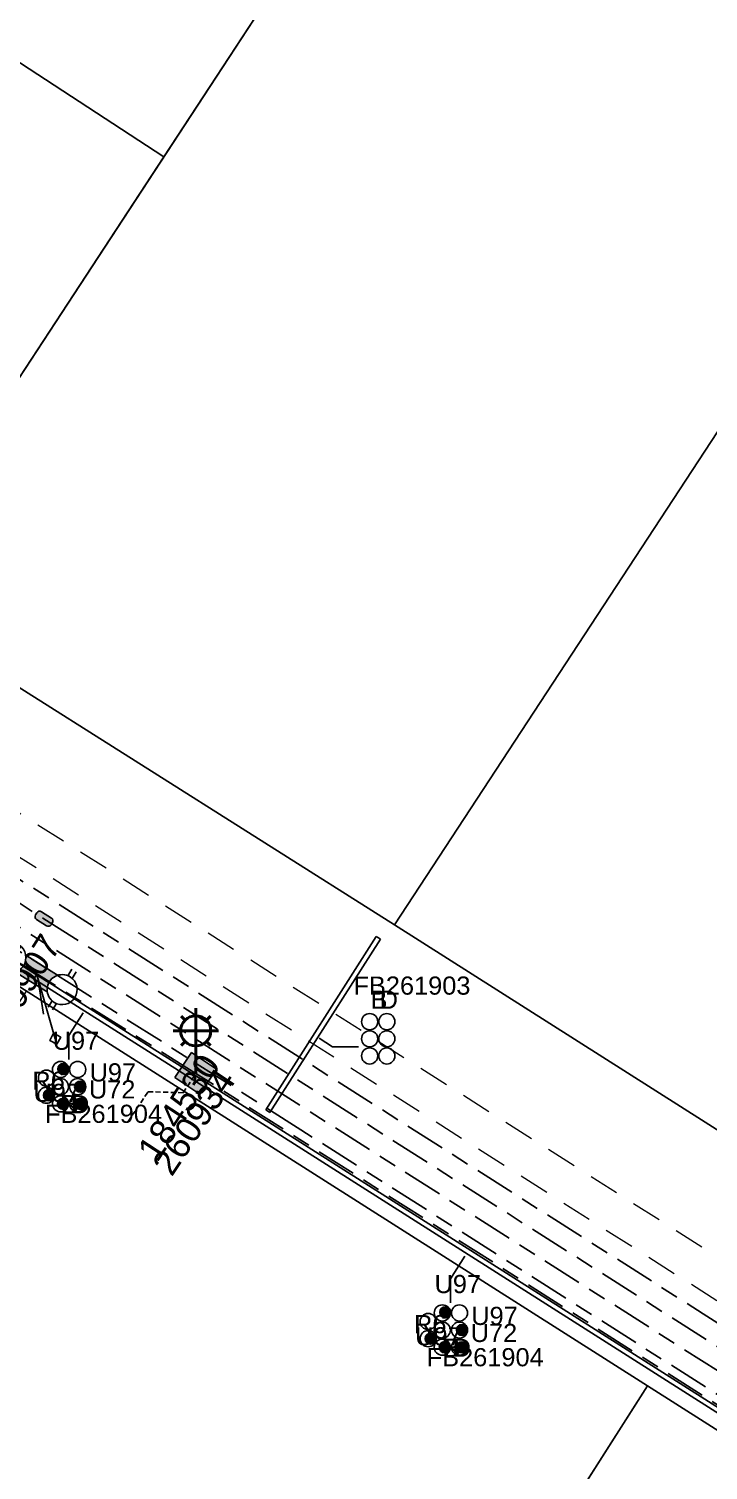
# Model space of a CAD drawing. Header units: metres. Extents: x 0 to 294317, y 0 to 6233398.
# Drawn here: x 292896.9 to 292964.3, y 6231952.5 to 6232095.5 of the extents above; entities that cross this region are included whole.
import ezdxf
from ezdxf import colors
from ezdxf.entities.mleader import LeaderData, LeaderLine
from ezdxf.enums import TextEntityAlignment as Align
from ezdxf.math import Vec2, Vec3

# ---------------------------------------------------------------- set-up
doc = ezdxf.new("R2010")
doc.units = ezdxf.units.M
for name, pattern in [('Cable Exist UG', [8.2, 4, -1.2, 1.8, -1.2]), ('Dash', [5, 3, -2]), ('DASHED', [0.75, 0.5, -0.25])]:
    doc.linetypes.add(name, pattern=pattern)
doc.layers.get('0').update_dxf_attribs({"color": 6})
for name, color, linetype in [('_User Miscellaneous1', 7, 'Continuous'), ('_User Miscellaneous2', 7, 'Continuous'), ('Duct_SP_EXT', 7, 'Continuous'), ('Equip_HV_EXT', 7, 'Continuous'), ('Equip_LV_EXT', 7, 'Continuous'), ('Equip_SP_SL_EXT', 7, 'Continuous'), ('Mains_HV_EXT', 7, 'Continuous'), ('Mains_LV_EXT', 7, 'Continuous'), ('Mains_SL_EXT', 7, 'Continuous'), ('Services_SP_EXT', 7, 'Continuous'), ('SupportsUG_SP_LV_EXT', 7, 'Continuous'), ('SupportsUG_SP_LV_SL_EXT', 7, 'Continuous'), ('Trench_SP_EXT', 7, 'Continuous')]:
    doc.layers.add(name, color=color, linetype=linetype)
for name, color, linetype, lineweight in [('Cadastre Buildings_SP_EXT', 9, 'Continuous', 5), ('Cadastre Developer_SP_EXT', 9, 'Continuous', 5), ('Cadastre Land Parcels_SP_EXT', 9, 'Continuous', 5)]:
    doc.layers.add(name, color=color, linetype=linetype, lineweight=lineweight)
doc.layers.add('UNKNOWN_FEATURES', color=1, linetype='DASHED', plot=False)
doc.styles.add('COLUMN_LABEL', font='arial.ttf')
doc.styles.add('iecARIAL', font='arial.ttf', dxfattribs={"height": 2})
doc.styles.add('POLE_LABEL', font='arial.ttf')
doc.styles.get("Standard").update_dxf_attribs({"font": 'arial.ttf'})

# ---------------------------------------------------------------- blocks, each defined once
blk = doc.blocks.new('COLUMN_EXT')
blk.add_hatch(color=256).paths.add_polyline_path([(-1.49, 1.48), (-1.49, -1.49), (1.48, -1.49), (1.48, 1.48)])
blk.add_lwpolyline([(-1.49, -1.49), (1.48, -1.49), (1.48, 1.48), (-1.49, 1.48)], close=True)
for tag, height, style, flags, p in [('ASSET_NUM', 2.5, 'COLUMN_LABEL', 8, (2, 2)), ('STRUCTURE_PLANT_NUMBER', 0.2, 'POLE_LABEL', 9, (1.81, 0.03)), ('STREET_CODE', 0.2, 'COLUMN_LABEL', 9, (1.81, -0.2))]:
    blk.add_attdef(tag, text='', height=height, dxfattribs=dict(style=style, flags=flags)).set_placement(p, align=Align.MIDDLE_LEFT)
at = {"flags": 9}
for tag, p in [('COLUMN_TYPE', (1.81, -0.4)), ('OWNED_BY', (1.81, -0.6)), ('STATE', (1.81, -0.8)), ('USAGE', (1.81, -1)), ('LEGEND', (1.81, -1.2)), ('LOCATION', (1.81, -1.4)), ('STREETNAME', (1.81, -1.6)), ('SUBURB', (1.81, -1.8)), ('NOTES', (1.81, -2))]:
    blk.add_attdef(tag, text='', height=0.2, dxfattribs=at).set_placement(p, align=Align.MIDDLE_LEFT)
at = {"flags": 1}
blk.add_attdef('Z', (1.81, -2.35), '', height=0.2, dxfattribs=at)
blk = doc.blocks.new('PILLAR_EXT')
blk.add_hatch(color=256).paths.add_polyline_path([(-2.475, 0.99), (-2.475, -0.99), (2.475, -0.99), (2.475, 0.99)])
blk.add_lwpolyline([(-2.475, -0.99), (2.475, -0.99), (2.475, 0.99), (-2.475, 0.99)], close=True)
at = {"style": 'iecARIAL', "flags": 8}
blk.add_attdef('ASSET_NUM', (1.5, 3.5), '', height=2.5, dxfattribs=at)
for tag, p, flags in [('OWNED_BY', (0, -0.2), 9), ('STATE', (0, -0.4), 9), ('SUPPORT_TYPE', (0, -0.6), 9), ('USAGE', (0, -0.8), 9), ('LEGEND', (0, -1), 9), ('LOCATION', (0, -1.2), 9), ('NOTES', (0, -1.4), 9), ('PARENT', (0, -1.6), 9), ('STREETNAME', (0, -1.8), 9), ('SUBURB', (0, -2), 1)]:
    blk.add_attdef(tag, p, '', height=0.2, dxfattribs=dict(flags=flags))
blk = doc.blocks.new('DUCT_EXT')
blk.add_circle((0, 0.8), 0.8)
at = {"flags": 1}
blk.add_attdef('Z', (0, 0), '', height=0.2, dxfattribs=at)
at = {"flags": 9}
for tag, p in [('DUCT_CODE', (0, 0)), ('XSECT_TYPE', (0, -0.2)), ('STATE', (0, -0.6)), ('FB_REFERENCE', (0, -0.4)), ('NOTES', (0, -0.8))]:
    blk.add_attdef(tag, text='', height=0.2, dxfattribs=at).set_placement(p, align=Align.MIDDLE_LEFT)
blk = doc.blocks.new('SL_LANTERN_EXT')
at = {"lineweight": 40}
for p, q in [((0, 1.97), (0, 6.47)), ((-1.46, 5.68), (-1.06, 5.28)), ((1.46, 5.68), (1.06, 5.28)), ((-2.25, 4.22), (2.25, 4.22)), ((-1.46, 2.76), (-1.06, 3.16)), ((1.46, 2.76), (1.06, 3.16)), ((0, 0), (0, 2.72))]:
    blk.add_line(p, q, dxfattribs=at)
blk.add_circle((0, 4.22), 1.5, dxfattribs=at)
at = {"style": 'iecARIAL', "flags": 8}
blk.add_attdef('ASSET_NUM', (1.5, 1.5), '', height=2.5, dxfattribs=at)
for tag, p, height, flags in [('CONSTRUCTED_VOLTAGE', (0.98, -0.65), 0.2, 9), ('CONTROL_TYPE', (0.98, -0.85), 0.2, 9), ('LANTERN_PURPOSE', (0.98, -1.05), 0.2, 9), ('LANTERN_TYPE', (0.98, -1.25), 0.2, 9), ('NO_PHASES', (0.98, -1.45), 0.2, 9), ('LNUMBER', (2.18, -3.25), 2.5, 8), ('OPERATING_VOLTAGE', (0.98, -1.65), 0.2, 9), ('ORIENTATION', (0.98, -1.85), 0.2, 9), ('OWNED_BY', (0.98, -2.05), 0.2, 9), ('STATE', (0.98, -2.25), 0.2, 9), ('USAGE', (0.98, -2.45), 0.2, 9), ('CEXIST', (0.98, -2.65), 0.2, 9), ('CNEW', (0.98, -2.85), 0.2, 9), ('CNUMBER', (0.98, -3.05), 0.2, 9), ('CREMOVE', (0.98, -3.25), 0.2, 9), ('CREPLACE', (0.98, -3.45), 0.2, 9), ('LKINGHEIGHT', (0.98, -3.65), 0.2, 9), ('LBRACKET', (0.98, -3.85), 0.2, 9), ('LBRACKETVOCAB', (0.98, -4.05), 0.2, 9), ('LCATEGORY', (0.98, -4.25), 0.2, 9), ('LCHARGE1', (0.98, -4.45), 0.2, 9), ('LCHARGE1PERCENT', (0.98, -4.65), 0.2, 9), ('LCHARGE2', (0.98, -4.85), 0.2, 9), ('LCHARGE2PERCENT', (0.98, -5.05), 0.2, 9), ('LCHARGE3', (0.98, -5.25), 0.2, 9), ('LCHARGE3PERCENT', (0.98, -5.45), 0.2, 9), ('LEXIST', (0.98, -5.65), 0.2, 9), ('LLAMP', (0.98, -5.85), 0.2, 9), ('LLAMPVOCAB', (0.98, -6.05), 0.2, 9), ('LMAST', (0.98, -6.25), 0.2, 9), ('LMASTVOCAB', (0.98, -6.45), 0.2, 9), ('LNEW', (0.98, -6.65), 0.2, 9), ('LANTNUMBER', (0.98, -6.85), 0.2, 9), ('LOUTREACH', (0.98, -7.25), 0.2, 9), ('LOUTREACHVOCAB', (0.98, -7.45), 0.2, 9), ('LRATECODE', (0.98, -7.65), 0.2, 9), ('LREMOVE', (0.98, -7.85), 0.2, 9), ('LREPLACE', (0.98, -8.05), 0.2, 9), ('LTYPE', (0.98, -8.25), 0.2, 9), ('LTYPEVOCAB', (0.98, -8.45), 0.2, 9), ('LEGEND', (0.98, -8.65), 0.2, 9), ('STREETNAME', (0.98, -9.25), 0.2, 9), ('SUBURB', (0.98, -9.45), 0.2, 1), ('LOCATION', (0.98, -8.85), 0.2, 9), ('NOTES', (0.98, -9.05), 0.2, 9)]:
    blk.add_attdef(tag, p, '', height=height, dxfattribs=dict(flags=flags))
blk = doc.blocks.new('CCP_EXT')
at = {"flags": 9}
for tag, p in [('LEGEND', (0, -1.4)), ('STATE', (0, -1.8)), ('LIFE_SUPPORT', (0, -1.6)), ('NOTES', (0, -2))]:
    blk.add_attdef(tag, text='', height=0.2, dxfattribs=at).set_placement(p, align=Align.MIDDLE_LEFT)
blk.add_wipeout([(0, 0.57), (0.57, 0), (0, -0.57), (-0.57, 0)])
blk.add_lwpolyline([(-0.57, 0), (0, 0.57), (0.57, 0), (0, -0.57), (-0.57, 0)])
at = {"flags": 1}
blk.add_attdef('Z', (0, 0), '', height=0.2, dxfattribs=at)
at = {"flags": 9}
for tag, p in [('CCP_TYPE', (0, 0)), ('CONSTRUCTED_VOLTAGE', (0, -0.2)), ('OPERATING_VOLTAGE', (0, -0.6)), ('ORIENTATION', (0, -0.8)), ('OWNED_BY', (0, -1)), ('NO_PHASES', (0, -0.4)), ('USAGE', (0, -1.2))]:
    blk.add_attdef(tag, text='', height=0.2, dxfattribs=at).set_placement(p, align=Align.MIDDLE_LEFT)
blk = doc.blocks.new('HV_STJ_EXT')
h = blk.add_hatch(color=256)
edge = h.paths.add_edge_path()
edge.add_ellipse((-0.59, 0.13), major_axis=(0.226, 0.226), ratio=1, start_angle=45, end_angle=135)
edge.add_line((-0.91, 0.13), (-0.91, -0.13))
edge.add_ellipse((-0.59, -0.13), major_axis=(0.226, 0.226), ratio=1, start_angle=135, end_angle=225)
edge.add_line((-0.59, -0.45), (0.59, -0.45))
edge.add_ellipse((0.59, -0.13), major_axis=(-0.226, 0.226), ratio=1, start_angle=135, end_angle=225)
edge.add_line((0.91, -0.13), (0.91, 0.13))
edge.add_ellipse((0.59, 0.13), major_axis=(-0.226, 0.226), ratio=1, start_angle=225, end_angle=315)
edge.add_line((0.59, 0.45), (-0.59, 0.45))
blk.add_lwpolyline([(-0.91, 0.13), (-0.91, -0.13, 0.414214), (-0.59, -0.45), (0.59, -0.45, 0.414214), (0.91, -0.13), (0.91, 0.13, 0.414214), (0.59, 0.45), (-0.59, 0.45, 0.414214)], format="xyb", close=True)
for tag, flags, p in [('ORIENTATION', 9, (1.5, 0)), ('Z', 1, (1.5, -0.8)), ('USAGE', 9, (1.5, -0.2)), ('LEGEND', 9, (1.5, -0.4)), ('NOTES', 9, (1.5, -0.6))]:
    blk.add_attdef(tag, text='', height=0.2, dxfattribs=dict(flags=flags)).set_placement(p, align=Align.MIDDLE_LEFT)
blk = doc.blocks.new('LV_UG_LINKS_OPEN_EXT')
for p, q in [((-0.25, 1.47), (-0.25, 2.22)), ((0.25, 1.47), (0.25, 2.22)), ((-0.25, -1.47), (-0.25, -2.22)), ((0.25, -1.47), (0.25, -2.22))]:
    blk.add_line(p, q)
at = {"flags": 9}
for tag, p in [('ACTUAL_STATUS', (0, 0)), ('CONSTRUCTED_VOLTAGE', (0, -0.2)), ('OPERATING_VOLTAGE', (0, -0.6)), ('ORIENTATION', (0, -0.8)), ('STATE', (0, -1)), ('SWITCH_TYPE', (0, -1.2)), ('NO_PHASES', (0, -0.4)), ('USAGE', (0, -1.4)), ('NOTES', (0, -1.6))]:
    blk.add_attdef(tag, text='', height=0.2, dxfattribs=at).set_placement(p, align=Align.MIDDLE_LEFT)
at = {"flags": 1}
blk.add_attdef('Z', (0, 0), '', height=0.2, dxfattribs=at)
blk.add_wipeout([(-0.25, 1.47), (-0.43, 1.43), (-0.61, 1.36), (-0.77, 1.28), (-0.93, 1.17), (-1.07, 1.05), (-1.19, 0.9), (-1.29, 0.75), (-1.38, 0.58), (-1.44, 0.4), (-1.48, 0.22), (-1.49, 0.03), (-1.49, -0.16), (-1.45, -0.34), (-1.4, -0.52), (-1.32, -0.69), (-1.23, -0.85), (-1.11, -1), (-0.98, -1.13), (-0.83, -1.24), (-0.66, -1.34), (-0.49, -1.41), (-0.31, -1.46), (-0.13, -1.49), (0.06, -1.49), (0.25, -1.47), (0.43, -1.43), (0.61, -1.36), (0.77, -1.28), (0.93, -1.17), (1.07, -1.05), (1.19, -0.9), (1.29, -0.75), (1.38, -0.58), (1.44, -0.4), (1.48, -0.22), (1.49, -0.03), (1.49, 0.16), (1.45, 0.34), (1.4, 0.52), (1.32, 0.69), (1.23, 0.85), (1.11, 1), (0.98, 1.13), (0.83, 1.24), (0.66, 1.34), (0.49, 1.41), (0.31, 1.46), (0.13, 1.49), (-0.06, 1.49)])
blk.add_lwpolyline([(0, -1.49, 1), (0, 1.49, 1)], format="xyb", close=True)
blk = doc.blocks.new('LV_UG_LINKS_CLOSED_EXT')
blk.add_wipeout([(-1.06, 1.06), (-1.18, 0.92), (-1.29, 0.76), (-1.37, 0.59), (-1.43, 0.42), (-1.48, 0.23), (-1.49, 0.05), (-1.49, -0.14), (-1.46, -0.33), (-1.41, -0.51), (-1.33, -0.68), (-1.24, -0.84), (-1.12, -0.99), (-0.99, -1.12), (-0.84, -1.24), (-0.68, -1.33), (-0.51, -1.41), (-0.33, -1.46), (-0.14, -1.49), (0.05, -1.49), (0.23, -1.48), (0.42, -1.43), (0.59, -1.37), (0.76, -1.29), (0.92, -1.18), (1.06, -1.06), (1.18, -0.92), (1.29, -0.76), (1.37, -0.59), (1.43, -0.42), (1.48, -0.23), (1.49, -0.05), (1.49, 0.14), (1.46, 0.33), (1.41, 0.51), (1.33, 0.68), (1.24, 0.84), (1.12, 0.99), (0.99, 1.12), (0.84, 1.24), (0.68, 1.33), (0.51, 1.41), (0.33, 1.46), (0.14, 1.49), (-0.05, 1.49), (-0.23, 1.48), (-0.42, 1.43), (-0.59, 1.37), (-0.76, 1.29), (-0.92, 1.18)])
for p, q in [((-0.25, -1.48), (-0.25, 1.48)), ((0.25, -1.48), (0.25, 1.48))]:
    blk.add_line(p, q)
blk.add_circle((0, 0), 1.5)
at = {"flags": 9}
for tag, p in [('ACTUAL_STATUS', (0, 0)), ('CONSTRUCTED_VOLTAGE', (0, -0.2)), ('OPERATING_VOLTAGE', (0, -0.6)), ('ORIENTATION', (0, -0.8)), ('STATE', (0, -1)), ('SWITCH_TYPE', (0, -1.2)), ('NO_PHASES', (0, -0.4)), ('USAGE', (0, -1.4)), ('NOTES', (0, -1.6))]:
    blk.add_attdef(tag, text='', height=0.2, dxfattribs=at).set_placement(p, align=Align.MIDDLE_LEFT)
at = {"flags": 1}
blk.add_attdef('Z', (0, 0), '', height=0.2, dxfattribs=at)
blk = doc.blocks.new('CABLE_LARGE_EXT')
h = blk.add_hatch(color=256)
edge = h.paths.add_edge_path()
edge.add_arc((0, 0.55), 0.55, 0, 360)
blk.add_circle((0, 0.55), 0.55)
at = {"flags": 1}
blk.add_attdef('Z', (0, 0), '', height=0.2, dxfattribs=at)
at = {"flags": 9}
for tag, p in [('COND_CODE', (0, 0)), ('STATE', (0, -0.4)), ('XSECT_SIZE', (0, -0.6)), ('FB_REFERENCE', (0, -0.2)), ('NOTES', (0, -0.8))]:
    blk.add_attdef(tag, text='', height=0.2, dxfattribs=at).set_placement(p, align=Align.MIDDLE_LEFT)

msp = doc.modelspace()

# ---------------------------------------------------------------- linework, layer by layer
at = {"layer": 'Cadastre Land Parcels_SP_EXT', "linetype": 'Continuous'}
for points in [[(293147.1, 6232333.37), (293096.04, 6232366.57), (293043.15, 6232285.76), (292881.75, 6232039.14), (292933.19, 6232006.61), (293117.3, 6232287.85), (293147.1, 6232333.37)], [(293198.11, 6232299.98), (293147.1, 6232333.37), (293117.3, 6232287.85), (292933.19, 6232006.61), (292984.66, 6231973.91), (293088.49, 6232132.5), (293190.7, 6232288.65), (293198.11, 6232299.98)], [(292937.06, 6232123.65), (292902.78, 6232146.08), (292876.04, 6232105.23), (292910.32, 6232082.8), (292937.06, 6232123.65)]]:
    msp.add_lwpolyline(points, close=True, dxfattribs=at)
for points in [[(292881.75, 6232039.14), (292910.32, 6232082.8), (292910.32, 6232082.8), (292876.04, 6232105.23)], [(293020.71, 6231646.68), (293147.25, 6231840.71), (293147.25, 6231840.71), (292958.26, 6231960.87), (292886.03, 6231847.4), (292980.94, 6231784.88)]]:
    msp.add_lwpolyline(points, dxfattribs=at)
at = {"layer": 'Duct_SP_EXT'}
for p, q in [((292931.38, 6232005.46), (292920.44, 6231988.25)), ((292931.79, 6232005.2), (292920.84, 6231987.99)), ((292931.38, 6232005.46), (292931.59, 6232005.33)), ((292931.79, 6232005.2), (292931.59, 6232005.33)), ((292913.14, 6231991.29), (292913.26, 6231991.49)), ((292913.14, 6231991.29), (292913.26, 6231991.49)), ((292913.14, 6231991.29), (292972.23, 6231953.71)), ((292913.39, 6231991.69), (292913.26, 6231991.49)), ((292913.39, 6231991.69), (292913.26, 6231991.49)), ((292913.39, 6231991.69), (292972.49, 6231954.12)), ((292920.44, 6231988.25), (292920.64, 6231988.12)), ((292920.84, 6231987.99), (292920.64, 6231988.12))]:
    msp.add_line(p, q, dxfattribs=at)
for points in [[(292929.63, 6231994.5), (292927.06, 6231994.5), (292925.72, 6231995.37)], [(292938.74, 6231969.09), (292938.74, 6231971.48), (292940.16, 6231973.72)]]:
    msp.add_lwpolyline(points, dxfattribs=at)
at = {"layer": 'Mains_HV_EXT', "linetype": 'Cable Exist UG'}
msp.add_lwpolyline([(292877.53, 6232020.49), (292898.44, 6232007.21)], dxfattribs=at)
at = {"layer": 'Mains_SL_EXT', "linetype": 'Cable Exist UG'}
msp.add_lwpolyline([(292970.61, 6231955.56), (292913.49, 6231991.87)], dxfattribs=at)
at = {"layer": 'Trench_SP_EXT', "linetype": 'Cable Exist UG'}
msp.add_lwpolyline([(292897.77, 6232001.71), (292898.42, 6231997.53)], dxfattribs=at)
at = {"layer": 'UNKNOWN_FEATURES'}
msp.add_lwpolyline([(292906.78, 6231987.09), (292908.75, 6231990.05), (292912.24, 6231989.95), (292913.26, 6231991.49)], dxfattribs=at)

# ---------------------------------------------------------------- block references
at = {"layer": 'Duct_SP_EXT'}
for name, p in [('DUCT_EXT', (292930.73, 6231996.2)), ('DUCT_EXT', (292932.43, 6231996.2)), ('DUCT_EXT', (292930.73, 6231994.5)), ('DUCT_EXT', (292932.43, 6231994.5)), ('DUCT_EXT', (292930.73, 6231992.8)), ('DUCT_EXT', (292932.43, 6231992.8)), ('CABLE_LARGE_EXT', (292900.36, 6231991.75)), ('CABLE_LARGE_EXT', (292938.22, 6231967.61))]:
    msp.add_blockref(name, p, dxfattribs=at)
for name, p, rotation in [('DUCT_EXT', (292899.48, 6231991.4), 90.0000000000002), ('DUCT_EXT', (292900.88, 6231992.25), 90.0000000000002), ('DUCT_EXT', (292902.58, 6231992.25), 90.0000000000002), ('DUCT_EXT', (292900.88, 6231990.55), 90.0000000000002), ('DUCT_EXT', (292902.58, 6231990.55), 90.0000000000002), ('CABLE_LARGE_EXT', (292902.58, 6231990.55), 90.0000000000002), ('DUCT_EXT', (292899.48, 6231989.7), 90.0000000000002), ('CABLE_LARGE_EXT', (292899.48, 6231989.7), 90.0000000000002), ('DUCT_EXT', (292900.88, 6231988.85), 90.0000000000002), ('CABLE_LARGE_EXT', (292900.88, 6231988.85), 90.0000000000002), ('DUCT_EXT', (292902.58, 6231988.85), 90.0000000000002), ('CABLE_LARGE_EXT', (292902.58, 6231988.85), 90.0000000000002), ('DUCT_EXT', (292937.33, 6231967.25), 90), ('DUCT_EXT', (292938.73, 6231968.1), 90), ('DUCT_EXT', (292940.43, 6231968.1), 90), ('DUCT_EXT', (292938.73, 6231966.4), 90), ('DUCT_EXT', (292940.43, 6231966.4), 90), ('CABLE_LARGE_EXT', (292940.43, 6231966.4), 90), ('DUCT_EXT', (292937.33, 6231965.55), 90), ('CABLE_LARGE_EXT', (292937.33, 6231965.55), 90), ('DUCT_EXT', (292938.73, 6231964.7), 90), ('CABLE_LARGE_EXT', (292938.73, 6231964.7), 90), ('DUCT_EXT', (292940.43, 6231964.7), 90), ('CABLE_LARGE_EXT', (292940.43, 6231964.7), 90)]:
    msp.add_blockref(name, p, dxfattribs=dict(at, rotation=rotation))
at = {"layer": 'Equip_HV_EXT', "rotation": 327.5511129448906}
msp.add_blockref('HV_STJ_EXT', (292898.44, 6232007.21), dxfattribs=at)
at = {"layer": 'Equip_SP_SL_EXT'}
ref = msp.add_blockref('SL_LANTERN_EXT', (292913.49, 6231991.87), dxfattribs=at)
ref.add_attrib('ASSET_NUM', '184530', dxfattribs={"layer": '0', "height": 2.5, "rotation": 56.8286, "style": 'iecARIAL'}).set_placement((292914.99, 6231993.37), align=Align.MIDDLE_RIGHT)
at = {"layer": 'SupportsUG_SP_LV_EXT'}
ref = msp.add_blockref('PILLAR_EXT', (292897.7, 6232001.77), dxfattribs=dict(at, rotation=147.9996248366195))
ref.add_attrib('ASSET_NUM', '130907', dxfattribs={"layer": '0', "height": 2.5, "rotation": 57.5257, "style": 'iecARIAL'}).set_placement((292899.2, 6232005.27), align=Align.MIDDLE_RIGHT)
at = {"layer": 'SupportsUG_SP_LV_SL_EXT'}
ref = msp.add_blockref('COLUMN_EXT', (292913.49, 6231991.87), dxfattribs=dict(at, rotation=326.394779359737))
ref.add_attrib('ASSET_NUM', '260934', dxfattribs={"layer": '0', "height": 2.5, "rotation": 56.2982, "style": 'COLUMN_LABEL'}).set_placement((292915.49, 6231992.62), align=Align.TOP_RIGHT)

# ---------------------------------------------------------------- texts
at = {"layer": '_User Miscellaneous2'}
for s, p in [('FB261903', (292929.12, 6231999.68)), ('B', (292930.82, 6231998.28)), ('D', (292931.72, 6231998.28)), ('U97', (292902.96, 6231991.07)), ('R6', (292897.29, 6231990.24)), ('U97', (292897.4, 6231989.04)), ('U72', (292902.89, 6231989.38)), ('B', (292900.22, 6231987.91)), ('D', (292901.12, 6231987.91)), ('FB261904', (292898.54, 6231986.96)), ('U97', (292937.16, 6231970.07)), ('R6', (292935.13, 6231966.09)), ('U97', (292940.8, 6231966.91)), ('U97', (292935.24, 6231964.89)), ('U72', (292940.74, 6231965.22)), ('B', (292938.06, 6231963.75)), ('D', (292938.96, 6231963.75)), ('FB261904', (292936.38, 6231962.81))]:
    msp.add_text(s, height=1.8, dxfattribs=at).set_placement(p)

# ---------------------------------------------------------------- next in the draw order: block references
at = {"layer": 'Services_SP_EXT', "rotation": 105.9996249631532}
msp.add_blockref('CCP_EXT', (292899.55, 6231995.3), dxfattribs=at)

# ---------------------------------------------------------------- next in the draw order: linework, layer by layer
at = {"layer": '_User Miscellaneous1', "linetype": 'Continuous'}
msp.add_lwpolyline([(293241.99, 6231810.28), (293190.48, 6231843.03), (293139.02, 6231875.75), (293087.56, 6231908.46), (292984.66, 6231973.91), (292933.19, 6232006.61), (292881.75, 6232039.14), (292875.12, 6232043.36), (292871.8, 6232045.59), (292868.6, 6232048), (292865.53, 6232050.58), (292863.95, 6232052.05), (292850.19, 6232029.43), (292852.86, 6232027.89), (292958.26, 6231960.87), (293147.25, 6231840.71), (293184.8, 6231816.83)], dxfattribs=at)
at = {"layer": 'Cadastre Buildings_SP_EXT', "linetype": 'Continuous'}
msp.add_lwpolyline([(292958.26, 6231960.87), (292896.66, 6232000.04), (292858.96, 6231940.82), (292920.54, 6231901.61), (292958.26, 6231960.87)], close=True, dxfattribs=at)
at = {"layer": 'Cadastre Developer_SP_EXT', "linetype": 'Dash'}
msp.add_lwpolyline([(293166.14, 6231845.81), (292872.2, 6232032.82), (292849.09, 6232048.8), (292846.29, 6232043.56), (292853.93, 6232039.81), (292861.37, 6232035.36), (293164.33, 6231842.65)], dxfattribs=at)

# ---------------------------------------------------------------- next in the draw order: texts
at = {"layer": '_User Miscellaneous2'}
msp.add_text('U97', height=1.8, dxfattribs=at).set_placement((292899.3, 6231994.21))

# ---------------------------------------------------------------- next in the draw order: block references
at = {"layer": 'Equip_LV_EXT', "rotation": 147.9996248366195}
msp.add_blockref('LV_UG_LINKS_OPEN_EXT', (292900.24, 6232000.18), dxfattribs=at)

# ---------------------------------------------------------------- next in the draw order: linework, layer by layer
at = {"layer": 'Duct_SP_EXT'}
msp.add_lwpolyline([(292900.9, 6231993.24), (292900.9, 6231995.63), (292902.32, 6231997.87)], dxfattribs=at)
at = {"layer": 'Mains_HV_EXT', "linetype": 'Cable Exist UG'}
msp.add_lwpolyline([(292898.44, 6232007.21), (293187.82, 6231823.21)], dxfattribs=at)

# ---------------------------------------------------------------- next in the draw order: block references
at = {"layer": 'Equip_LV_EXT', "rotation": 147.9996248366195}
msp.add_blockref('LV_UG_LINKS_CLOSED_EXT', (292895.15, 6232003.36), dxfattribs=at)

# ---------------------------------------------------------------- next in the draw order: linework, layer by layer
at = {"layer": 'Duct_SP_EXT'}
for p, q in [((292881.06, 6232012.24), (292897.7, 6232001.65)), ((292880.8, 6232011.84), (292897.44, 6232001.25)), ((292897.44, 6232001.25), (292897.57, 6232001.45)), ((292897.44, 6232001.25), (292897.57, 6232001.45)), ((292897.44, 6232001.25), (292913.14, 6231991.29)), ((292897.7, 6232001.65), (292897.57, 6232001.45)), ((292897.7, 6232001.65), (292897.57, 6232001.45)), ((292897.7, 6232001.65), (292913.39, 6231991.69))]:
    msp.add_line(p, q, dxfattribs=at)
at = {"layer": 'Mains_HV_EXT', "linetype": 'Cable Exist UG'}
msp.add_lwpolyline([(292875.76, 6232026.25), (292877.08, 6232025.22), (292877.08, 6232025.22), (292879.17, 6232021.83), (292963.79, 6231968.02), (292972.11, 6231962.73)], dxfattribs=at)
for points in [[(293259.53, 6231731.65), (293267.88, 6231743.8), (293267.74, 6231747.04), (293270.45, 6231750.64), (293270.45, 6231750.64), (293259.61, 6231760.44), (293259.98, 6231761.88), (293258.47, 6231764.39), (293258.47, 6231764.39), (293258.74, 6231765.76), (293258.74, 6231765.76, 0.267077), (293251.81, 6231779.29), (293251.81, 6231779.29), (293244.74, 6231784.58), (293242.33, 6231786.16), (293228.72, 6231794.83), (293228.72, 6231794.83), (293186.75, 6231821.52), (292878.19, 6232017.71)], [(293251.34, 6231777.18, 0.01532), (293250.68, 6231777.64), (293250.68, 6231777.64), (293249.27, 6231778.75), (293249.27, 6231778.75), (293245.39, 6231781.64), (293242.69, 6231783.53), (293232.73, 6231789.92), (293226.97, 6231793.57), (293226.97, 6231793.57), (293195.37, 6231813.67), (293148.85, 6231843.24), (293148.85, 6231843.24), (293134.74, 6231852.22), (293077.29, 6231888.75), (293077.29, 6231888.75), (293040.82, 6231911.93), (292977.87, 6231951.96), (292977.87, 6231951.96), (292923.92, 6231986.26), (292892.31, 6232006.33)]]:
    msp.add_lwpolyline(points, format="xyb", dxfattribs=at)
at = {"layer": 'Mains_LV_EXT', "linetype": 'Cable Exist UG'}
msp.add_lwpolyline([(292874.53, 6232011.02), (292878, 6232016.97), (292878, 6232016.97), (292882.44, 6232013.82), (292883.66, 6232010.67), (292883.66, 6232010.67), (292897.73, 6232001.73)], dxfattribs=at)
at = {"layer": 'Mains_SL_EXT', "linetype": 'Cable Exist UG'}
msp.add_lwpolyline([(292913.49, 6231991.87), (292854.67, 6232028.73)], dxfattribs=at)
at = {"layer": 'Services_SP_EXT'}
msp.add_lwpolyline([(292897.7, 6232001.77), (292899.55, 6231995.3)], dxfattribs=at)

# ---------------------------------------------------------------- next in the draw order: leaders
at = {"layer": '_User Miscellaneous1'}
ml = msp.add_multileader_mtext('Standard', dxfattribs=at)
ml.set_content('LOT 435 \\PDP 1129749', color=256)
ml.set_leader_properties()
ml.build(insert=Vec2(0, 0))
ml.multileader.update_dxf_attribs({"has_text_frame": 1})
ctx = ml.context
ctx.base_point, ctx.char_height, ctx.plane_origin = Vec3(293228.99, 6231985.12), 3.5, Vec3(293181.97, 6231992.79)
ctx.text_align_type = 1
notes = []
notes.append((ctx, [(0, (0, 0, 0), (0, 0), (1, 0), 1, [])]))
ctx.mtext.insert, ctx.mtext.width, ctx.mtext.defined_height, ctx.mtext.alignment, ctx.mtext.flow_direction = Vec3(293246.19, 6231987.15), 36.8365, 7.89, 2, 5
ctx.mtext.has_bg_fill, ctx.mtext.bg_color, ctx.mtext.bg_scale_factor, ctx.mtext.bg_transparency, ctx.mtext.use_window_bg_color = 1, -1023410177, 1.5, 0, 0
for ctx, leaders in notes:
    for number, flags, end, landing, length, lines in leaders:
        leader = LeaderData()
        leader.index, (leader.has_last_leader_line, leader.has_dogleg_vector, leader.attachment_direction) = number, flags
        leader.last_leader_point, leader.dogleg_vector, leader.dogleg_length = Vec3(end), Vec3(landing), length
        for number, points, colour, breaks in lines:
            line = LeaderLine()
            line.index, line.vertices, line.color, line.breaks = number, Vec3.list(points), colors.encode_raw_color(colour), breaks
            leader.lines.append(line)
        ctx.leaders.append(leader)

doc.saveas('drawing.dxf')
